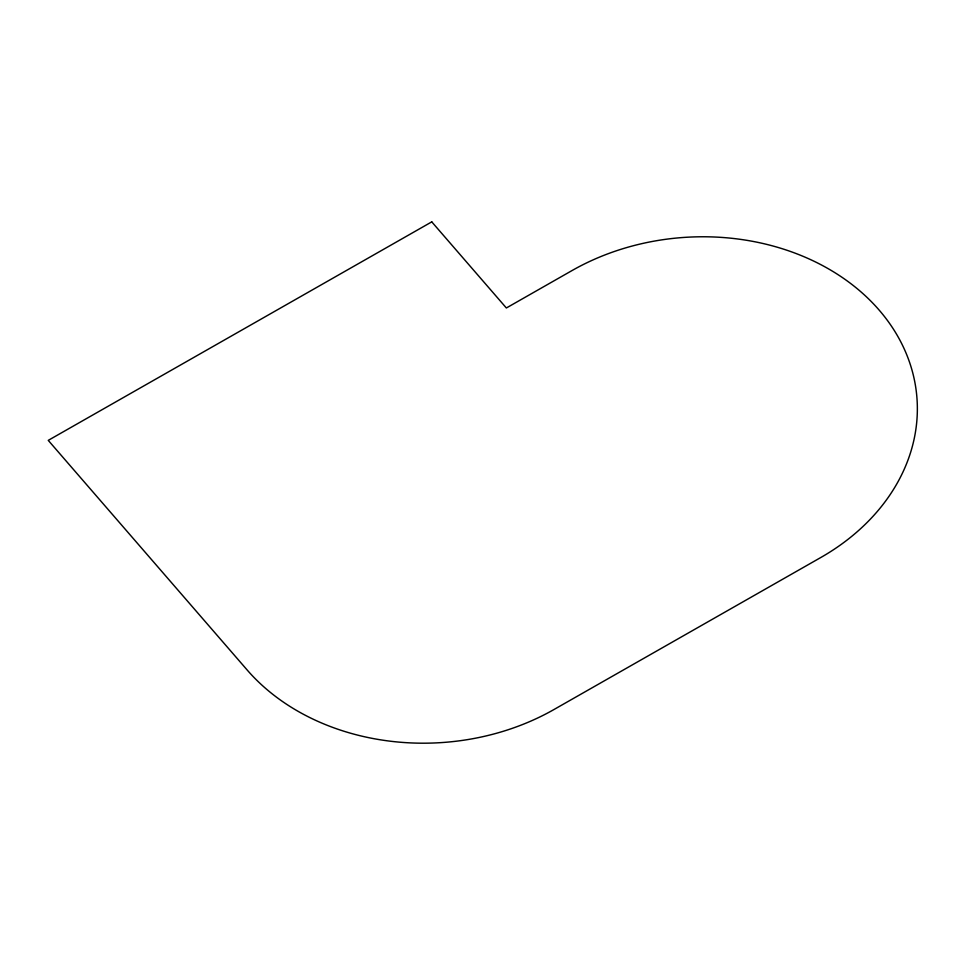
<?xml version="1.0" encoding="UTF-8"?>
<svg xmlns="http://www.w3.org/2000/svg" width="965" height="965" viewBox="0 0 965 965"><rect width="100%" height="100%" fill="white"/><g stroke="black" fill="none" stroke-linecap="round" stroke-linejoin="round"><path stroke-width="1.45" d="M431.765 221.866L48.25 440.366L247.161 669.987A221.106 177.041 -3.8 0 0 554.115 709.444L820.745 557.541A221.106 177.041 -3.8 0 0 879.055 309.982A221.106 177.041 -3.8 0 0 572.112 270.514L506.36 307.98L431.765 221.866"/></g></svg>
